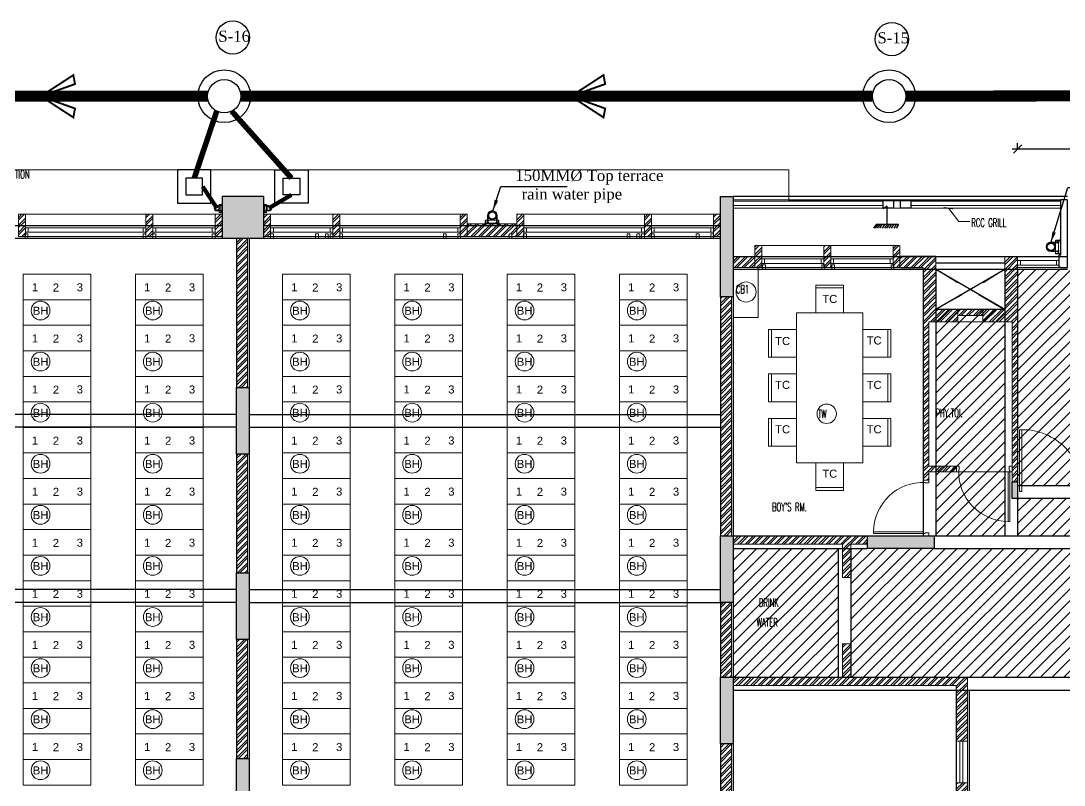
# Model space of a CAD drawing. Header units: inches. Extents: x 5899882 to 5988838, y -468923 to -96891.
# Drawn here: x 5949986 to 5968772, y -110657 to -96891 of the extents above; entities that cross this region are included whole.
import ezdxf

# ---------------------------------------------------------------- set-up
doc = ezdxf.new("R2010")
doc.units = ezdxf.units.IN
doc.header["$MEASUREMENT"] = 0
doc.linetypes.add('CONTINOUS', pattern=[0])
doc.layers.get('Defpoints').update_dxf_attribs({"color": 8})
for name, color, linetype in [('0 - SLC- 900mmx 450mm Drainage chamber FOR ETP', 200, 'Continuous'), ('0 slc Rwp sloape', 7, 'Continuous'), ('0 slc Sewage flow', 3, 'Continuous'), ('0- SLC ARCH LAYOUT', 7, 'Continuous'), ('0-SLC RCC GR. FLOOR', 7, 'Continuous'), ('0-SLC- Waste water down take', 6, 'Continuous'), ('0-SLC-100 MM Soil Ex.hor.line', 190, 'Continuous'), ('0-SLC-100mm Soil Pipe', 190, 'Continuous'), ('0-SLC-75MM EX. WASTE PIPE', 6, 'Continuous'), ('0-SLC-DRAINAGE CHAMBER', 1, 'Continuous'), ('0-SLC-DRAINAGE LINE FOR ETP', 1, 'CONTINOUS'), ('0-SLC-Gully trap chamber', 4, 'Continuous'), ('Beam1', 30, 'Continuous'), ('colaum1', 42, 'Continuous'), ('P-TEXT', 7, 'Continuous'), ('rwp', 5, 'Continuous')]:
    doc.layers.add(name, color=color, linetype=linetype)
for name, color, linetype, lineweight in [('0-SLC-CLAMPS', 7, 'Continuous', 9), ('ARCL-HATCH-B', 8, 'Continuous', 5), ('ARLC-COL', 8, 'Continuous', 30), ('ARLC-DIM0', 8, 'Continuous', 5), ('ARLC-DIM1', 8, 'Continuous', 5), ('ARLC-DOOR-W', 8, 'Continuous', 5), ('ARLC-ELE0', 8, 'Continuous', 9), ('ARLC-FUR (NOMN)', 8, 'Continuous', 9), ('ARLC-FURN', 8, 'Continuous', 9), ('ARLC-GAS BURNER', 8, 'Continuous', 5), ('ARLC-GRILL', 8, 'Continuous', 9), ('ARLC-HATCH-C', 8, 'Continuous', 5), ('ARLC-RCC', 8, 'Continuous', 25), ('ARLC-TEXT0', 8, 'Continuous', 20), ('ARLC-WALL', 8, 'Continuous', 15), ('SL- Drainage Line', 30, 'Continuous', 30)]:
    doc.layers.add(name, color=color, linetype=linetype, lineweight=lineweight)
doc.styles.add('ARIAL', font='tahoma.ttf')
doc.styles.add('RS', font='simplex8.shx', dxfattribs={"width": 0.6, "height": 150})
doc.styles.get("Standard").update_dxf_attribs({"font": 'arial.ttf'})
doc.styles.add('swis cn bt', font='swissc.ttf')
doc.dimstyles.new('DIM 100', dxfattribs={"dimscale": 100, "dimtxt": 1.5, "dimasz": 1.2, "dimexe": 1.5, "dimexo": 1.5, "dimgap": 0.4, "dimtad": 0, "dimdec": 0, "dimzin": 9, "dimdsep": 46, "dimtxsty": 'ARIAL', "dimblk": 'ARCHTICK', "dimblk1": 'ARCHTICK', "dimblk2": 'ARCHTICK', "dimcen": 2.5, "dimdle": 0.5, "dimclrd": 1, "dimclre": 251, "dimclrt": 4, "dimadec": 1, "dimazin": 0, "dimtfac": 1, "dimtdec": 0, "dimtmove": 2, "dimatfit": 3, "dimldrblk": 'ARCHTICK', "dimfxl": 1, "dimtzin": 0, "dimlwd": 5, "dimlwe": 5, "dimarcsym": 0})
doc.dimstyles.new('SLC', dxfattribs={"dimtxt": 200, "dimasz": 150, "dimexe": 100, "dimexo": 0, "dimgap": 50, "dimtad": 1, "dimdec": 0, "dimrnd": 5, "dimzin": 1, "dimdsep": 46, "dimtxsty": 'swis cn bt', "dimblk": 'OBLIQUE', "dimcen": 60, "dimdle": 100, "dimclrd": 256, "dimclre": 256, "dimclrt": 256, "dimazin": 0, "dimtfac": 1, "dimtdec": 0, "dimtofl": 0, "dimtmove": 0, "dimatfit": 3, "dimfxl": 0.18, "dimtolj": 1, "dimtzin": 0, "dimarcsym": 0})
doc.dimstyles.get("Standard").update_dxf_attribs({"dimtxt": 200, "dimasz": 200, "dimexe": 0.18, "dimexo": 0.0625, "dimgap": 0.09, "dimtad": 0, "dimdec": 0, "dimrnd": 5, "dimzin": 0, "dimdsep": 46, "dimtxsty": 'Standard', "dimblk": 'OBLIQUE', "dimcen": 0.09, "dimadec": 0, "dimazin": 0, "dimtfac": 1, "dimtdec": 0, "dimtofl": 0, "dimtmove": 0, "dimatfit": 3, "dimfxl": 1, "dimtolj": 1, "dimtzin": 0, "dimarcsym": 0})
pattern_1 = [(45, (-209270.8, 35205.72), (-106.06602, 106.06602), [])]
pattern_2 = [(45, (-5944591.39, 107027.8), (-66.2912607, 66.2912607), []), (45, (-5944547.2, 107027.8), (-66.2912607, 66.2912607), [])]

# ---------------------------------------------------------------- blocks, each defined once
blk = doc.blocks.new('A$C3F525F3E')
at = {"layer": 'colaum1', "ltscale": 0.1}
for points in [[(8425, 6960), (8425, 6210), (9175, 6210), (9175, 6960)], [(17400, 6171), (17400, 5150), (17600, 5150), (17630, 5150), (17630, 5611), (17630, 5811), (17630, 6960), (17400, 6960), (17400, 6571)], [(8685, 2320), (8685, 3520), (8915, 3520), (8915, 2320)], [(17400, -350), (17400, 850), (17600, 850), (17630, 850), (17630, 681), (17630, 531), (17630, -350), (17600, -350)], [(20050, 850), (21250, 850), (21250, 650), (21250, 620), (21081, 620), (20931, 620), (20050, 620), (20050, 650)], [(8685, -1020), (8685, 180), (8915, 180), (8915, -1020)], [(17400, -2900), (17400, -1700), (17600, -1700), (17630, -1700), (17630, -2900), (17600, -2900)], [(8685, -4360), (8685, -3160), (8915, -3160), (8915, -4360)]]:
    blk.add_hatch(color=256, dxfattribs=at).paths.add_polyline_path(points)
at = {"layer": 'colaum1'}
h = blk.add_hatch(dxfattribs=at)
h.set_pattern_fill('ANSI31', color=0, scale=1200)
h.set_pattern_definition(pattern_1)
h.paths.add_polyline_path([(28050, 4548), (28050, 4780), (28050, 5650), (24400, 5650), (23650, 5650), (22750, 5650), (22750, 1750), (24633, 1750), (25095, 1750), (28050, 1750)])
h.paths.add_polyline_path([(26388, 1718), (27162, 1718), (27162, 2027), (26388, 2027)], flags=9)
h.paths.add_polyline_path([(23044, 1718), (23818, 1718), (23818, 2027), (23044, 2027)], flags=9)
h = blk.add_hatch(dxfattribs=at)
h.set_pattern_fill('ANSI31', color=0, scale=1200)
h.set_pattern_definition(pattern_1)
h.paths.add_polyline_path([(21280, 4930), (22520, 4930), (22520, 850), (21280, 850)])
h.paths.add_polyline_path([(19750, 620), (24095, 620), (24095, -1700), (19750, -1700)])
h.paths.add_polyline_path([(17630, 620), (19520, 620), (19520, -1700), (17630, -1700)])
h.paths.add_polyline_path([(24325, 100), (31695, 100), (31695, -2620), (24325, -2620)])
h.paths.add_polyline_path([(24325, 1520), (26565, 1520), (26565, 330), (24325, 330)])
h.paths.add_polyline_path([(28050, 330), (28050, 1520), (26795, 1520), (26795, 330)])
h = blk.add_hatch(dxfattribs=at)
h.set_pattern_fill('ANSI31', color=256, scale=1200)
h.set_pattern_definition(pattern_1)
h.paths.add_polyline_path([(22750, 1520), (24095, 1520), (24095, 850), (22750, 850)])
at = {"layer": 'colaum1', "ltscale": 0.1}
h = blk.add_hatch(color=256, dxfattribs=at)
h.paths.add_polyline_path([(24745, -20250), (24745, -19350), (25045, -19350), (25045, -20250)])
h.paths.add_polyline_path([(17160, 454), (17160, -1179), (19406, -1179), (19406, 454)], flags=24)
at = {"layer": 'Beam1'}
for p, q in [((23650, 6960), (17630, 6960)), ((20404, 6788), (20329, 6738)), ((20404, 6457), (20404, 6788)), ((200, 6440), (8425, 6440)), ((9175, 6440), (17400, 6440)), ((20201, 6457), (20158, 6392)), ((20231, 6457), (20188, 6392)), ((20607, 6457), (20201, 6457)), ((20267, 6457), (20224, 6392)), ((20307, 6457), (20264, 6392)), ((20307, 6457), (20264, 6392)), ((20354, 6457), (20311, 6392)), ((20398, 6457), (20355, 6392)), ((20432, 6457), (20389, 6392)), ((20475, 6457), (20432, 6392)), ((20518, 6457), (20475, 6392)), ((20562, 6457), (20519, 6392)), ((20607, 6457), (20564, 6392)), ((200, 6210), (8425, 6210)), ((8685, 6210), (8685, 3520)), ((8915, 6210), (8915, 3520)), ((9175, 6210), (17400, 6210)), ((17630, 5880), (23650, 5880)), ((17630, 5650), (23650, 5650)), ((21280, 5650), (22520, 4930)), ((21280, 4930), (22520, 5650)), ((8685, 3035), (200, 3035)), ((8915, 3035), (17400, 3035)), ((8685, 2805), (200, 2805)), ((8915, 2805), (17400, 2805)), ((8685, 2320), (8685, 180)), ((8915, 2320), (8915, 180)), ((21250, 850), (24095, 850)), ((21250, 620), (24095, 620)), ((8685, -120), (200, -120)), ((8915, -120), (17400, -120)), ((8685, -350), (200, -350)), ((8915, -350), (17400, -350)), ((8685, -1020), (8685, -3160)), ((8915, -1020), (8915, -3160))]:
    blk.add_line(p, q, dxfattribs=at)
at = {"layer": 'Beam1', "ltscale": 0.1}
for p, q in [((17630, 5880), (18032, 5880)), ((21280, 5880), (20648, 5880)), ((17630, 5650), (18032, 5650)), ((21050, 5650), (20648, 5650)), ((21050, 5650), (21050, 850)), ((21280, 5650), (21280, 850)), ((21280, 5650), (21280, 4930)), ((22520, 5650), (22520, 850)), ((22750, 5650), (22750, 850)), ((17400, 5150), (17400, 850)), ((17630, 5150), (17630, 850)), ((21280, 4930), (22520, 4930)), ((24095, 1750), (22750, 1750)), ((24095, 1520), (22750, 1520)), ((17630, 850), (20050, 850)), ((17630, 620), (20050, 620)), ((19520, 620), (19520, -1700)), ((19750, 620), (19750, -1700)), ((17400, -350), (17400, -1700)), ((17630, -350), (17630, -1700)), ((17630, -350), (17630, -1700)), ((17630, -1700), (24095, -1700)), ((17630, -1930), (24095, -1930)), ((21645, -1930), (21645, -7020)), ((21875, -1930), (21875, -7020)), ((17400, -2900), (17400, -6050)), ((17630, -2900), (17630, -6050))]:
    blk.add_line(p, q, dxfattribs=at)
at = {"layer": 'colaum1'}
for points in [[(8425, 6210), (9175, 6210), (9175, 6960), (8425, 6960)], [(17400, 6960), (17630, 6960), (17630, 5150), (17400, 5150)], [(8915, 3520), (8915, 2320), (8685, 2320), (8685, 3520)], [(17630, 850), (17630, -350), (17400, -350), (17400, 850)], [(21250, 620), (20050, 620), (20050, 850), (21250, 850)], [(8915, 180), (8915, -1020), (8685, -1020), (8685, 180)], [(17630, -1700), (17630, -2900), (17400, -2900), (17400, -1700)], [(8915, -3160), (8915, -4360), (8685, -4360), (8685, -3160)]]:
    blk.add_lwpolyline(points, close=True, dxfattribs=at)
blk = doc.blocks.new('an80')
for points in [[(-46, 0), (-46, 66), (-51, 66), (-51, 76), (-35, 76), (-35, 66), (-40, 66), (-40, 0)], [(46, 0), (46, 66), (51, 66), (51, 76), (35, 76), (35, 66), (40, 66), (40, 0)]]:
    blk.add_lwpolyline(points)
for radius in [46, 40]:
    blk.add_arc((0, 0), radius, 180, 360)
blk = doc.blocks.new('80mm')
at = {"layer": '0-SLC- Waste water down take', "const_width": 5}
blk.add_lwpolyline([(-37.5, 0, 1), (37.5, 0, 1)], format="xyb", close=True, dxfattribs=at)
at = {"layer": '0-SLC- Waste water down take'}
for radius in [40, 35]:
    blk.add_circle((0, 0), radius, dxfattribs=at)
blk = doc.blocks.new('DSF')
at = {"layer": '0-SLC-CLAMPS'}
for points in [[(1498.45, 220.321), (1498.447, 220.321, -0.414214), (1498.442, 220.327), (1498.442, 220.327), (1498.461, 220.327), (1498.461, 220.274, -0.414214), (1498.456, 220.279), (1498.456, 220.316, 0.414214)], [(1498.604, 220.321), (1498.608, 220.321, 0.414214), (1498.613, 220.327), (1498.613, 220.327), (1498.593, 220.327), (1498.593, 220.274, 0.414214), (1498.599, 220.279), (1498.599, 220.316, -0.414214)]]:
    blk.add_lwpolyline(points, format="xyb", close=True, dxfattribs=at)
blk.add_lwpolyline([(1498.593, 220.306), (1498.461, 220.306), (1498.461, 220.274), (1498.593, 220.274)], close=True, dxfattribs=at)
at = {"layer": '0-SLC- Waste water down take', "lineweight": 0, "ltscale": 12, "xscale": 0.0010714285714286, "yscale": 0.0010714285714286, "zscale": 0.0010714285714286}
blk.add_blockref('80mm', (1498.524, 220.234), dxfattribs=at)
at = {"layer": '0-SLC-CLAMPS', "xscale": 0.0010714285714286, "yscale": 0.0010714285714286, "zscale": 0.0010714285714286}
blk.add_blockref('an80', (1498.524, 220.234), dxfattribs=at)
blk = doc.blocks.new('_OBLIQUE')
at = {"color": 0, "linetype": 'ByBlock'}
blk.add_line((-0.5, -0.5), (0.5, 0.5), dxfattribs=at)
blk = doc.blocks.new('176')
at = {"layer": '0-SLC-CLAMPS', "elevation": 0}
for points in [[(-109, 77), (-109, 80, 0.414214), (-114, 85), (-114, 85), (-114, 66), (-61, 66, 0.414214), (-66, 71), (-103, 71, -0.414214)], [(-109, -76), (-109, -79, -0.414214), (-114, -85), (-114, -85), (-114, -65), (-61, -65, -0.414214), (-66, -70), (-103, -70, 0.414214)]]:
    blk.add_lwpolyline(points, format="xyb", close=True, dxfattribs=at)
blk.add_lwpolyline([(-93, 66), (-93, -65), (-61, -65), (-61, 66)], close=True, dxfattribs=at)
at = {"layer": 'rwp', "color": 5, "const_width": 5.36, "elevation": 0}
blk.add_lwpolyline([(-13, -42, 1), (-13, 38, 1)], format="xyb", close=True, dxfattribs=at)
at = {"layer": 'rwp', "color": 5}
for radius in [42.9, 37.5]:
    blk.add_circle((-13, -2, 0), radius, dxfattribs=at)
at = {"layer": '0-SLC-CLAMPS', "color": 6, "xscale": 1.0714285714286, "yscale": 1.0714285714286, "zscale": 1.0714285714286, "rotation": 90}
blk.add_blockref('an80', (-13, -2, 0), dxfattribs=at)
blk = doc.blocks.new('bb4')
at = {"layer": 'ARLC-FUR (NOMN)'}
blk.add_circle((5946603, -112567), 169, dxfattribs=at)
at = {"layer": 'ARLC-FURN'}
blk.add_lwpolyline([(5947511, -112833), (5947511, -111913), (5946291, -111913), (5946291, -112833)], close=True, dxfattribs=at)
blk.add_lwpolyline([(5946291, -112373), (5947511, -112373)], dxfattribs=at)
for s, p in [('1', (5946447, -112221)), ('2', (5946824, -112225)), ('3', (5947254, -112221))]:
    blk.add_text(s, height=145).set_placement(p)
at = {"layer": 'ARLC-FUR (NOMN)'}
blk.add_text('BH', height=145.4, dxfattribs=at).set_placement((5946463, -112643))
blk = doc.blocks.new('hjmh')
at = {"layer": 'ARLC-DOOR-W', "ltscale": 0.1}
for p, q in [((5668.312, -1072.854), (5667.201, -1072.854)), ((5667.201, -1072.854), (5667.201, -1072.894)), ((5667.201, -1072.894), (5668.312, -1072.894)), ((5668.312, -1072.894), (5668.312, -1072.854))]:
    blk.add_line(p, q, dxfattribs=at)
blk.add_arc((5668.299, -1072.899), 1.098, 179.7169, 271.8564, dxfattribs=at)
blk = doc.blocks.new('_ArchTick')
at = {"color": 0, "linetype": 'ByBlock', "const_width": 0.15}
blk.add_lwpolyline([(-0.5, -0.5), (0.5, 0.5)], dxfattribs=at)
blk = doc.blocks.new('dfg2154')
at = {"layer": 'ARLC-FURN'}
blk.add_line((5964549, -129277), (5965049, -129277), dxfattribs=at)
blk.add_lwpolyline([(5964549, -129329), (5965049, -129329), (5965049, -128829), (5964549, -128829)], close=True, dxfattribs=at)
blk = doc.blocks.new('A$7E4A171028834E')
at = {"layer": 'ARLC-FURN', "ltscale": 0.1}
blk.add_lwpolyline([(500, 1700), (500, 500), (3200, 500), (3200, 1700), (500, 1700)], dxfattribs=at)
at = {"layer": 'ARLC-GAS BURNER', "xscale": -1}
for p, rotation in [((-5963749, -127129), 180), ((-5962949, -127129), 180), ((-5962149, -127129), 180), ((-125629, 5965899), 90)]:
    blk.add_blockref('dfg2154', p, dxfattribs=dict(at, rotation=rotation))
at = {"layer": 'ARLC-GAS BURNER', "rotation": 270}
blk.add_blockref('dfg2154', (129329, 5965899), dxfattribs=at)
at = {"layer": 'ARLC-GAS BURNER'}
for p in [(-5963749, 129329), (-5962949, 129329), (-5962149, 129329)]:
    blk.add_blockref('dfg2154', p, dxfattribs=at)
at = {"layer": 'ARLC-FUR (NOMN)'}
for p in [(1070, 1765), (1870, 1765), (2670, 1765), (322, 967), (3470, 967), (1080, 117), (1870, 117), (2670, 117)]:
    blk.add_text('TC', height=145.4, rotation=90, dxfattribs=at).set_placement(p)
blk = doc.blocks.new('A$C53221778')
at = {"layer": '0-SLC-Gully trap chamber'}
for points in [[(-0.3, 0.3), (0.3, 0.3), (0.3, -0.3), (-0.3, -0.3)], [(-0.15, 0.15), (0.15, 0.15), (0.15, -0.15), (-0.15, -0.15)]]:
    blk.add_lwpolyline(points, close=True, dxfattribs=at)
blk = doc.blocks.new('2549')
at = {"layer": 'SL- Drainage Line', "color": 3, "lineweight": 0, "const_width": 0.0343}
for points in [[(0, 0), (-0.586, 0.381), (-0.616, 0.22), (0, 0)], [(0, 0), (-0.586, -0.381), (-0.616, -0.22), (0, 0)]]:
    blk.add_lwpolyline(points, dxfattribs=at)
blk = doc.blocks.new('DDDDDDDDDDDD')
at = {"layer": '0-SLC-DRAINAGE CHAMBER', "color": 20}
for radius in [475, 300]:
    blk.add_circle((0, 0), radius, dxfattribs=at)
blk = doc.blocks.new('*D790')
at = {"layer": '0-SLC-DRAINAGE LINE FOR ETP', "lineweight": -2}
for p, q in [((5967934, -99197), (5967934, -99097)), ((5974784, -99197), (5974784, -99097)), ((5967834, -99197), (5974884, -99197))]:
    blk.add_line(p, q, dxfattribs=at)
at = {"layer": 'Defpoints', "color": 0}
for p in [(5974784, -99197), (5967934, -105194), (5974784, -105194)]:
    blk.add_point(p, dxfattribs=at)
at = {"layer": '0-SLC-DRAINAGE LINE FOR ETP', "lineweight": -2, "xscale": 150, "yscale": 150, "zscale": 150, "rotation": 180}
blk.add_blockref('_OBLIQUE', (5967934, -99197), dxfattribs=at)
at = {"layer": '0-SLC-DRAINAGE LINE FOR ETP', "lineweight": -2, "xscale": 150, "yscale": 150, "zscale": 150}
blk.add_blockref('_OBLIQUE', (5974784, -99197), dxfattribs=at)
at = {"layer": '0-SLC-DRAINAGE LINE FOR ETP', "insert": (5971359, -99045), "char_height": 200, "attachment_point": 5, "style": 'swis cn bt'}
blk.add_mtext('\\A1;6850', dxfattribs=at)
blk = doc.blocks.new('gr.floor')
at = {"layer": 'ARCL-HATCH-B'}
h = blk.add_hatch(dxfattribs=at)
h.set_pattern_fill('ANSI32', color=256, scale=250)
h.set_pattern_definition(pattern_2)
h.paths.add_polyline_path([(4885, 6640), (4760, 6640), (4760, 6240), (4880, 6240), (4880, 6290)])
h = blk.add_hatch(dxfattribs=at)
h.set_pattern_fill('ANSI32', color=256, scale=250)
h.set_pattern_definition(pattern_2)
h.paths.add_polyline_path([(7180, 6640), (7055, 6640), (7055, 6290), (7055, 6290), (7055, 6240), (7180, 6240), (7180, 6315), (7180, 6315), (7180, 6395)])
h = blk.add_hatch(dxfattribs=at)
h.set_pattern_fill('ANSI32', color=256, scale=250)
h.set_pattern_definition(pattern_2)
h.paths.add_polyline_path([(8300, 6640), (8300, 6290), (8300, 6290), (8300, 6240), (8425, 6240), (8425, 6640)])
h = blk.add_hatch(dxfattribs=at)
h.set_pattern_fill('ANSI32', color=256, scale=250)
h.set_pattern_definition(pattern_2)
h.paths.add_polyline_path([(9300, 6640), (9175, 6640), (9175, 6240), (9300, 6240), (9300, 6315), (9300, 6315), (9300, 6395)])
h = blk.add_hatch(dxfattribs=at)
h.set_pattern_fill('ANSI32', color=256, scale=250)
h.set_pattern_definition(pattern_2)
h.paths.add_polyline_path([(10545, 6640), (10420, 6640), (10420, 6395), (10420, 6395), (10420, 6315), (10420, 6290), (10420, 6290), (10420, 6240), (10545, 6240), (10545, 6315), (10545, 6315), (10545, 6395)])
h = blk.add_hatch(dxfattribs=at)
h.set_pattern_fill('ANSI32', color=256, scale=250)
h.set_pattern_definition(pattern_2)
h.paths.add_polyline_path([(12840, 6640), (12715, 6640), (12715, 6290), (12720, 6290), (12720, 6240), (12840, 6240)])
h = blk.add_hatch(dxfattribs=at)
h.set_pattern_fill('ANSI32', color=256, scale=250)
h.set_pattern_definition(pattern_2)
h.paths.add_polyline_path([(13860, 6640), (13735, 6640), (13735, 6240), (13855, 6240), (13855, 6290)])
h = blk.add_hatch(dxfattribs=at)
h.set_pattern_fill('ANSI32', color=256, scale=250)
h.set_pattern_definition(pattern_2)
h.paths.add_polyline_path([(16155, 6640), (16030, 6640), (16030, 6240), (16155, 6240), (16155, 6315), (16155, 6315), (16155, 6395)])
h = blk.add_hatch(dxfattribs=at)
h.set_pattern_fill('ANSI32', color=256, scale=250)
h.set_pattern_definition(pattern_2)
h.paths.add_polyline_path([(17275, 6640), (17275, 6240), (17400, 6240), (17400, 6640)])
h = blk.add_hatch(dxfattribs=at)
h.set_pattern_fill('ANSI32', color=256, scale=250)
h.set_pattern_definition(pattern_2)
h.paths.add_polyline_path([(13735, 6470), (12840, 6470), (12840, 6240), (13595, 6240), (13595, 6290), (13645, 6290), (13645, 6240), (13735, 6240)])
h = blk.add_hatch(dxfattribs=at)
h.set_pattern_fill('ANSI32', color=256, scale=250)
h.set_pattern_definition(pattern_2)
h.paths.add_polyline_path([(8885, 6210), (8685, 6210), (8685, 3520), (8885, 3520)])
h = blk.add_hatch(dxfattribs=at)
h.set_pattern_fill('ANSI32', color=256, scale=250)
h.set_pattern_definition(pattern_2)
h.paths.add_polyline_path([(18142, 6080), (18017, 6080), (18017, 5680), (18142, 5680), (18142, 5755), (18142, 5755), (18142, 5835)])
h = blk.add_hatch(dxfattribs=at)
h.set_pattern_fill('ANSI32', color=256, scale=250)
h.set_pattern_definition(pattern_2)
h.paths.add_polyline_path([(19387, 6080), (19262, 6080), (19262, 5730), (19277, 5730), (19277, 5680), (19387, 5680), (19387, 5680), (19387, 5755), (19387, 5755), (19387, 5835)])
h = blk.add_hatch(dxfattribs=at)
h.set_pattern_fill('ANSI32', color=256, scale=250)
h.set_pattern_definition(pattern_2)
h.paths.add_polyline_path([(20632, 6080), (20507, 6080), (20507, 5730), (20522, 5730), (20522, 5680), (20632, 5680)])
h = blk.add_hatch(dxfattribs=at)
h.set_pattern_fill('ANSI32', color=256, scale=250)
h.set_pattern_definition(pattern_2)
h.paths.add_polyline_path([(18017, 5880), (17630, 5880), (17630, 5680), (18017, 5680)])
h = blk.add_hatch(dxfattribs=at)
h.set_pattern_fill('ANSI32', color=256, scale=250)
h.set_pattern_definition(pattern_2)
h.paths.add_polyline_path([(20632, 5880), (20632, 5680), (21050, 5680), (21050, 1850), (21150, 1850), (21150, 2000), (21650, 2000), (21650, 2100), (21150, 2100), (21150, 4700), (21675, 4700), (21675, 4815), (22125, 4815), (22125, 4700), (22650, 4700), (22650, 1820), (22750, 1820), (22750, 2950), (22750, 3450), (22750, 5880), (22520, 5880), (22520, 4930), (21280, 4930), (21280, 5880)])
h = blk.add_hatch(dxfattribs=at)
h.set_pattern_fill('ANSI32', color=256, scale=250)
h.set_pattern_definition(pattern_2)
h.paths.add_polyline_path([(22750, 5880), (22520, 5880), (22520, 4930), (22125, 4930), (22125, 4700), (22650, 4700), (22650, 1820), (22750, 1820), (22750, 2950), (22750, 2950), (22750, 3450)])
h = blk.add_hatch(dxfattribs=at)
h.set_pattern_fill('ANSI32', color=256, scale=250)
h.set_pattern_definition(pattern_2)
h.paths.add_polyline_path([(17600, 5150), (17400, 5150), (17400, 850), (17600, 850)])
h = blk.add_hatch(dxfattribs=at)
h.set_pattern_fill('ANSI32', color=256, scale=250)
h.set_pattern_definition(pattern_2)
h.paths.add_polyline_path([(8885, 2320), (8685, 2320), (8685, 180), (8885, 180)])
h = blk.add_hatch(dxfattribs=at)
h.set_pattern_fill('ANSI32', color=256, scale=250)
h.set_pattern_definition(pattern_2)
h.paths.add_polyline_path([(20050, 850), (17630, 850), (17630, 700), (19600, 700), (19600, 100), (19750, 100), (19750, 700), (20050, 700)])
h = blk.add_hatch(dxfattribs=at)
h.set_pattern_fill('ANSI32', color=256, scale=250)
h.set_pattern_definition(pattern_2)
h.paths.add_polyline_path([(17600, -350), (17400, -350), (17400, -1700), (17600, -1700)])
h = blk.add_hatch(dxfattribs=at)
h.set_pattern_fill('ANSI32', color=256, scale=250)
h.set_pattern_definition(pattern_2)
h.paths.add_polyline_path([(8885, -1020), (8685, -1020), (8685, -3160), (8885, -3160)])
h = blk.add_hatch(dxfattribs=at)
h.set_pattern_fill('ANSI32', color=256, scale=250)
h.set_pattern_definition(pattern_2)
h.paths.add_polyline_path([(21845, -1700), (19750, -1700), (19750, -1100), (19600, -1100), (19600, -1700), (18350, -1700), (17630, -1700), (17630, -1850), (21645, -1850), (21645, -2850), (21845, -2850)])
h = blk.add_hatch(dxfattribs=at)
h.set_pattern_fill('ANSI32', color=256, scale=250)
h.set_pattern_definition(pattern_2)
h.paths.add_polyline_path([(17600, -2900), (17400, -2900), (17400, -5550), (17400, -5550), (17400, -6050), (17600, -6050)])
h = blk.add_hatch(dxfattribs=at)
h.set_pattern_fill('ANSI32', color=256, scale=250)
h.set_pattern_definition(pattern_2)
h.paths.add_polyline_path([(21845, -3600), (21645, -3600), (21645, -6950), (21845, -6950)])
at = {"layer": 'ARLC-HATCH-C', "ltscale": 0.1}
for points in [[(8425, 6960), (8425, 6210), (9175, 6210), (9175, 6960)], [(17400, 6161), (17400, 5140), (17600, 5140), (17630, 5140), (17630, 5601), (17630, 5801), (17630, 6950), (17400, 6950), (17400, 6561)], [(8685, 2320), (8685, 3520), (8915, 3520), (8915, 2320)], [(22750, 1820), (22650, 1820), (22650, 1520), (22750, 1520)], [(17400, -350), (17400, 850), (17600, 850), (17630, 850), (17630, 681), (17630, 531), (17630, -350), (17600, -350)], [(20050, 850), (21250, 850), (21250, 650), (21250, 620), (21081, 620), (20931, 620), (20050, 620), (20050, 650)], [(8685, -1020), (8685, 180), (8915, 180), (8915, -1020)], [(17400, -2900), (17400, -1700), (17600, -1700), (17630, -1700), (17630, -2900), (17600, -2900)], [(8685, -4360), (8685, -3160), (8915, -3160), (8915, -4360)]]:
    blk.add_hatch(color=256, dxfattribs=at).paths.add_polyline_path(points)
h = blk.add_hatch(color=256, dxfattribs=at)
h.paths.add_polyline_path([(24745, -20250), (24745, -19350), (25045, -19350), (25045, -20250)])
h.paths.add_polyline_path([(17160, 454), (17160, -1179), (19406, -1179), (19406, 454)], flags=24)
at = {"layer": 'ARLC-COL'}
for points in [[(8425, 6210), (9175, 6210), (9175, 6960), (8425, 6960)], [(17400, 6960), (17630, 6960), (17630, 5150), (17400, 5150)], [(8915, 3520), (8915, 2320), (8685, 2320), (8685, 3520)], [(22650, 1520), (22650, 1820), (22750, 1820), (22750, 1520)], [(17630, 850), (17630, -350), (17400, -350), (17400, 850)], [(21250, 620), (20050, 620), (20050, 850), (21250, 850)], [(8915, 180), (8915, -1020), (8685, -1020), (8685, 180)], [(17630, -1700), (17630, -2900), (17400, -2900), (17400, -1700)], [(8915, -3160), (8915, -4360), (8685, -4360), (8685, -3160)]]:
    blk.add_lwpolyline(points, close=True, dxfattribs=at)
for points in [[(23525, 5680), (23650, 5680), (23650, 6900), (23525, 6900), (23525, 5910)], [(23525, 5680), (23500, 5680), (23500, 5910), (23525, 5910)]]:
    blk.add_lwpolyline(points, dxfattribs=at)
at = {"layer": 'ARLC-DIM0'}
for p, q in [((21280, 5880), (22520, 5880)), ((21280, 5880), (22520, 5880)), ((21280, 5764), (22520, 5764)), ((21280, 5757), (22520, 5757)), ((21280, 5650), (22520, 5650)), ((21280, 5650), (21672, 5406)), ((21280, 5650), (22520, 5650)), ((21280, 5650), (21672, 5406)), ((22128, 5406), (22520, 5650)), ((22128, 5406), (22520, 5650)), ((21280, 4930), (21749, 5188)), ((21280, 4930), (21749, 5188)), ((22051, 5188), (22498, 4930)), ((22051, 5188), (22520, 4930))]:
    blk.add_line(p, q, dxfattribs=at)
for points in [[(4930, 6290), (4880, 6290), (4880, 6210), (4930, 6210)], [(4930, 6290), (4880, 6290), (4880, 6210), (4930, 6210)], [(7055, 6290), (7005, 6290), (7005, 6210), (7055, 6210)], [(7055, 6290), (7005, 6290), (7005, 6210), (7055, 6210)], [(7230, 6290), (7180, 6290), (7180, 6210), (7230, 6210)], [(7230, 6290), (7180, 6290), (7180, 6210), (7230, 6210)], [(8300, 6290), (8250, 6290), (8250, 6210), (8300, 6210)], [(8300, 6290), (8250, 6290), (8250, 6210), (8300, 6210)], [(9350, 6290), (9300, 6290), (9300, 6210), (9350, 6210)], [(10160, 6290), (10110, 6290), (10110, 6210), (10160, 6210)], [(10335, 6290), (10285, 6290), (10285, 6210), (10335, 6210)], [(10420, 6290), (10370, 6290), (10370, 6210), (10420, 6210)], [(10595, 6290), (10545, 6290), (10545, 6210), (10595, 6210)], [(12460, 6290), (12410, 6290), (12410, 6210), (12460, 6210)], [(12720, 6290), (12670, 6290), (12670, 6210), (12720, 6210)], [(13645, 6290), (13595, 6290), (13595, 6210), (13645, 6210)], [(13905, 6290), (13855, 6290), (13855, 6210), (13905, 6210)], [(15770, 6290), (15720, 6290), (15720, 6210), (15770, 6210)], [(15945, 6290), (15895, 6290), (15895, 6210), (15945, 6210)], [(16030, 6290), (15980, 6290), (15980, 6210), (16030, 6210)], [(16205, 6290), (16155, 6290), (16155, 6210), (16205, 6210)], [(17015, 6290), (16965, 6290), (16965, 6210), (17015, 6210)], [(17275, 6290), (17225, 6290), (17225, 6210), (17275, 6210)], [(18208, 5730), (18158, 5730), (18158, 5650), (18208, 5650)], [(18208, 5730), (18158, 5730), (18158, 5650), (18208, 5650)], [(19277, 5730), (19227, 5730), (19227, 5650), (19277, 5650)], [(19277, 5730), (19227, 5730), (19227, 5650), (19277, 5650)], [(19453, 5730), (19403, 5730), (19403, 5650), (19453, 5650)], [(19453, 5730), (19403, 5730), (19403, 5650), (19453, 5650)], [(20522, 5730), (20472, 5730), (20472, 5650), (20522, 5650)], [(20522, 5730), (20472, 5730), (20472, 5650), (20522, 5650)]]:
    blk.add_lwpolyline(points, close=True, dxfattribs=at)
at = {"layer": 'ARLC-DOOR-W'}
for p, q in [((22125, 4700), (22125, 4930)), ((21675, 4815), (22125, 4815)), ((21675, 4700), (22125, 4700)), ((22582, 2000), (22582, 1107)), ((22611, 2000), (22582, 2000)), ((22611, 1107), (22611, 2000)), ((22582, 1107), (22611, 1107)), ((21050, 918), (20157, 918)), ((20157, 918), (20157, 889)), ((20157, 889), (21050, 889)), ((21050, 889), (21050, 918)), ((21709, -2850), (21709, -3600)), ((21761, -2850), (21761, -3600))]:
    blk.add_line(p, q, dxfattribs=at)
at = {"layer": 'ARLC-DOOR-W', "ltscale": 0.5}
for p, q in [((21650, 2000), (21650, 2100)), ((21697, 2100), (21650, 2100)), ((21697, 2100), (21700, 2097)), ((21700, 2097), (21700, 2037)), ((22603, 2100), (22600, 2097)), ((22600, 2097), (22600, 2029)), ((22603, 2100), (22650, 2100)), ((22650, 2000), (22650, 2100)), ((21689, 2000), (21650, 2000)), ((21689, 2037), (21689, 2000)), ((21700, 2037), (21689, 2037)), ((21689, 2000), (22582, 2000)), ((22600, 2029), (22611, 2029)), ((22611, 2029), (22611, 2000)), ((22611, 2000), (22650, 2000)), ((21050, 1850), (21150, 1850)), ((21050, 1811), (21050, 1850)), ((21050, 1811), (21050, 918)), ((21087, 1811), (21050, 1811)), ((21087, 1800), (21087, 1811)), ((21147, 1800), (21087, 1800)), ((21150, 1803), (21147, 1800)), ((21150, 1803), (21150, 1850)), ((21050, 889), (21050, 850)), ((21079, 889), (21050, 889)), ((21050, 850), (21150, 850)), ((21079, 900), (21079, 889)), ((21147, 900), (21079, 900)), ((21150, 897), (21147, 900)), ((21150, 897), (21150, 850))]:
    blk.add_line(p, q, dxfattribs=at)
at = {"layer": 'ARLC-DOOR-W'}
for points in [[(4935, 6395), (4885, 6395), (4885, 6315), (4935, 6315)], [(7005, 6315), (7005, 6395), (4935, 6395), (4935, 6315)], [(7055, 6395), (7005, 6395), (7005, 6315), (7055, 6315)], [(7230, 6395), (7180, 6395), (7180, 6315), (7230, 6315)], [(8250, 6315), (8250, 6395), (7230, 6395), (7230, 6315)], [(8300, 6395), (8250, 6395), (8250, 6315), (8300, 6315)], [(9350, 6395), (9300, 6395), (9300, 6315), (9350, 6315)], [(10370, 6315), (10370, 6395), (9350, 6395), (9350, 6315)], [(10420, 6395), (10370, 6395), (10370, 6315), (10420, 6315)], [(10595, 6395), (10545, 6395), (10545, 6315), (10595, 6315)], [(12670, 6315), (12670, 6395), (10595, 6395), (10595, 6315)], [(12715, 6395), (12670, 6395), (12670, 6315), (12715, 6315)], [(13910, 6395), (13860, 6395), (13860, 6315), (13910, 6315)], [(15980, 6315), (15980, 6395), (13910, 6395), (13910, 6315)], [(16030, 6395), (15980, 6395), (15980, 6315), (16030, 6315)], [(16205, 6395), (16155, 6395), (16155, 6315), (16205, 6315)], [(17225, 6315), (17225, 6395), (16205, 6395), (16205, 6315)], [(17275, 6395), (17225, 6395), (17225, 6315), (17275, 6315)], [(18193, 5835), (18142, 5835), (18142, 5755), (18193, 5755)], [(19212, 5755), (19212, 5835), (18193, 5835), (18193, 5755)], [(19262, 5835), (19212, 5835), (19212, 5755), (19262, 5755)], [(19438, 5835), (19387, 5835), (19387, 5755), (19438, 5755)], [(20457, 5755), (20457, 5835), (19438, 5835), (19438, 5755)], [(20507, 5835), (20457, 5835), (20457, 5755), (20507, 5755)], [(22800, 5805), (22750, 5805), (22750, 5725), (22800, 5725)], [(23450, 5725), (23450, 5805), (22800, 5805), (22800, 5725)], [(23500, 5805), (23450, 5805), (23450, 5725), (23500, 5725)], [(21645, -2850), (21845, -2850), (21845, -3600), (21645, -3600)]]:
    blk.add_lwpolyline(points, close=True, dxfattribs=at)
for centre, start, end in [((22582, 2000), 177.6405, 270), ((21050, 918), 87.6405, 180)]:
    blk.add_arc(centre, 893, start, end, dxfattribs=at)
at = {"layer": 'ARLC-ELE0'}
for p, q in [((-1030, 7440), (18630, 7440)), ((18630, 6880), (23525, 6880)), ((20330, 6900), (20330, 6750)), ((20640, 6900), (20515, 6900)), ((20515, 6900), (20515, 6750)), ((20640, 6900), (20640, 6750)), ((20825, 6900), (20825, 6750)), ((4885, 6640), (7055, 6640)), ((7180, 6640), (8300, 6640)), ((9300, 6640), (10420, 6640)), ((10545, 6640), (12715, 6640)), ((13860, 6640), (16030, 6640)), ((16155, 6640), (17275, 6640)), ((20640, 6750), (20515, 6750)), ((4885, 6240), (7055, 6240)), ((7180, 6240), (8300, 6240)), ((9300, 6240), (10420, 6240)), ((10545, 6240), (12715, 6240)), ((13860, 6240), (16030, 6240)), ((16155, 6240), (17275, 6240)), ((18142, 6080), (19262, 6080)), ((19387, 6080), (20507, 6080)), ((22750, 5880), (23500, 5880)), ((18142, 5680), (19262, 5680)), ((19387, 5680), (20507, 5680)), ((23500, 5680), (22750, 5680))]:
    blk.add_line(p, q, dxfattribs=at)
at = {"layer": 'ARLC-ELE0', "ltscale": 0.5}
for p, q in [((21280, 4930), (21728, 5190)), ((22072, 5190), (22520, 4930))]:
    blk.add_line(p, q, dxfattribs=at)
at = {"layer": 'ARLC-ELE0'}
blk.add_lwpolyline([(18630, 7440), (18630, 6880)], dxfattribs=at)
at = {"layer": 'ARLC-FUR (NOMN)'}
for centre, radius in [((17861, 5239), 181), ((19313, 3046), 174)]:
    blk.add_circle(centre, radius, dxfattribs=at)
at = {"layer": 'ARLC-FURN'}
blk.add_lwpolyline([(17630, 4780), (17630, 5680), (18080, 5680), (18080, 4780)], close=True, dxfattribs=at)
at = {"layer": 'ARLC-GRILL'}
for p, q in [((20330, 6900), (17630, 6900)), ((20330, 6875), (17630, 6875)), ((20330, 6800), (17630, 6800)), ((23525, 6900), (20825, 6900)), ((23525, 6875), (20825, 6875)), ((23525, 6800), (20825, 6800)), ((20330, 6750), (17630, 6750)), ((23525, 6750), (20825, 6750))]:
    blk.add_line(p, q, dxfattribs=at)
at = {"layer": 'ARLC-RCC'}
for points in [[(20330, 6900), (20515, 6900), (20515, 6750), (20330, 6750)], [(20640, 6900), (20825, 6900), (20825, 6750), (20640, 6750)]]:
    blk.add_lwpolyline(points, close=True, dxfattribs=at)
at = {"layer": 'ARLC-WALL', "ltscale": 0.005}
for p, q in [((4885, 6440), (7055, 6440)), ((7180, 6440), (8300, 6440)), ((9300, 6440), (10420, 6440)), ((10545, 6440), (12715, 6440)), ((13860, 6440), (16030, 6440)), ((16155, 6440), (17275, 6440)), ((18142, 5880), (19262, 5880)), ((19387, 5880), (20507, 5880))]:
    blk.add_line(p, q, dxfattribs=at)
at = {"layer": 'ARLC-WALL'}
for p, q in [((13735, 6470), (12840, 6470)), ((8685, 6210), (8685, 3520)), ((8885, 6210), (8885, 3520)), ((13735, 6240), (12840, 6240)), ((22520, 5880), (22750, 5880)), ((8685, 2320), (8685, 180)), ((8885, 2320), (8885, 180)), ((8685, -1020), (8685, -3160)), ((8885, -1020), (8885, -3160))]:
    blk.add_line(p, q, dxfattribs=at)
at = {"layer": 'ARLC-WALL', "ltscale": 0.1}
for p, q in [((17630, 5880), (18017, 5880)), ((21280, 5880), (20632, 5880)), ((21280, 5880), (21280, 4930)), ((22520, 5880), (22520, 4930)), ((22750, 5880), (22750, 1820)), ((17630, 5680), (18017, 5680)), ((21050, 5680), (20632, 5680)), ((21050, 5680), (21050, 1850)), ((17400, 5150), (17400, 850)), ((17600, 5150), (17600, 850)), ((21280, 4930), (22520, 4930)), ((21675, 4700), (21675, 4930)), ((21675, 4930), (21675, 4700)), ((21150, 4700), (21675, 4700)), ((21150, 4700), (21150, 2100)), ((22125, 4700), (22650, 4700)), ((22650, 1820), (22650, 4700)), ((21150, 2100), (21650, 2100)), ((21650, 2000), (21650, 2100)), ((21150, 2000), (21150, 1850)), ((21150, 2000), (21650, 2000)), ((21050, 1850), (21150, 1850)), ((17630, 850), (20050, 850)), ((17630, 700), (19600, 700)), ((19600, 700), (19600, 100)), ((19750, 700), (20050, 700)), ((19750, 700), (19750, 100)), ((19750, 100), (19600, 100)), ((17400, -350), (17400, -1700)), ((17600, -350), (17600, -1700)), ((19750, -1100), (19600, -1100)), ((19600, -1100), (19600, -1700)), ((19750, -1100), (19750, -1700)), ((17630, -1700), (18350, -1700)), ((17630, -1850), (21645, -1850)), ((18350, -1700), (19600, -1700)), ((19750, -1700), (21845, -1700)), ((21645, -1850), (21645, -2850)), ((21845, -1700), (21845, -2850)), ((17400, -2900), (17400, -6050)), ((17600, -2900), (17600, -6050)), ((21645, -2850), (21845, -2850)), ((21645, -3600), (21645, -6950)), ((21645, -3600), (21845, -3600)), ((21845, -3600), (21845, -6950))]:
    blk.add_line(p, q, dxfattribs=at)
at = {"layer": 'ARLC-WALL'}
for points in [[(4885, 6640), (4885, 6240), (4760, 6240), (4760, 6640)], [(7180, 6640), (7180, 6240), (7055, 6240), (7055, 6640)], [(8425, 6640), (8425, 6240), (8300, 6240), (8300, 6640)], [(9300, 6640), (9300, 6240), (9175, 6240), (9175, 6640)], [(10545, 6640), (10545, 6240), (10420, 6240), (10420, 6640)], [(12840, 6640), (12840, 6240), (12715, 6240), (12715, 6640)], [(13860, 6640), (13860, 6240), (13735, 6240), (13735, 6640)], [(16155, 6640), (16155, 6240), (16030, 6240), (16030, 6640)], [(17400, 6640), (17400, 6240), (17275, 6240), (17275, 6640)], [(18142, 6080), (18142, 5680), (18017, 5680), (18017, 6080)], [(19387, 6080), (19387, 5680), (19262, 5680), (19262, 6080)], [(20632, 6080), (20632, 5680), (20507, 5680), (20507, 6080)]]:
    blk.add_lwpolyline(points, close=True, dxfattribs=at)
at = {"layer": 'ARLC-DIM1'}
for p in [(-5941446, 117473), (-5939426, 117473), (-5936776, 117473), (-5934756, 117473), (-5932731, 117473), (-5930711, 117473), (-5941446, 116553), (-5939426, 116553), (-5936776, 116553), (-5934756, 116553), (-5932731, 116553), (-5930711, 116553), (-5941446, 115633), (-5939426, 115633), (-5936776, 115633), (-5934756, 115633), (-5932731, 115633), (-5930711, 115633), (-5941446, 114713), (-5939426, 114713), (-5936776, 114713), (-5934756, 114713), (-5932731, 114713), (-5930711, 114713), (-5941446, 113793), (-5939426, 113793), (-5936776, 113793), (-5934756, 113793), (-5932731, 113793), (-5930711, 113793), (-5941446, 112873), (-5939426, 112873), (-5936776, 112873), (-5934756, 112873), (-5932731, 112873), (-5930711, 112873), (-5941446, 111953), (-5939426, 111953), (-5936776, 111953), (-5934756, 111953), (-5932731, 111953), (-5930711, 111953), (-5941446, 111033), (-5939426, 111033), (-5936776, 111033), (-5934756, 111033), (-5932731, 111033), (-5930711, 111033), (-5941446, 110113), (-5939426, 110113), (-5936776, 110113), (-5934756, 110113), (-5932731, 110113), (-5930711, 110113), (-5941446, 109193), (-5939426, 109193), (-5936776, 109193), (-5934756, 109193), (-5932731, 109193), (-5930711, 109193)]:
    blk.add_blockref('bb4', p, dxfattribs=at)
at = {"layer": 'ARLC-DIM1', "rotation": 270}
blk.add_blockref('A$7E4A171028834E', (18266, 5364), dxfattribs=at)
at = {"layer": 'ARLC-DOOR-W', "ltscale": 0.1, "xscale": -1000, "yscale": 1000, "zscale": 1000, "rotation": 90}
blk.add_blockref('hjmh', (-1050068, 5669961), dxfattribs=at)
at = {"layer": 'ARLC-FUR (NOMN)', "style": 'RS', "width": 0.6}
for s, p in [('CB1', (17677, 5215)), ('TW', (19156, 2969))]:
    blk.add_text(s, height=150, dxfattribs=at).set_placement(p)
at = {"layer": 'ARLC-TEXT0', "style": 'RS', "width": 0.6}
for s, p in [('LINE SHOWING PLINTH PROTECTION', (2850, 7283)), ('RCC GRILL', (21917, 6412)), ('PHY.TOI.', (21272, 2986)), ("BOY'S RM.", (18329, 1292)), ('DRINK', (18093, -430)), ('WATER', (18053, -787))]:
    blk.add_text(s, height=150, dxfattribs=at).set_placement(p)
at = {"layer": 'ARLC-TEXT0', "ltscale": 0.1}
blk.add_leader([(21503, 6750), (21692, 6507), (21887, 6507)], dimstyle='DIM 100', dxfattribs=at)

msp = doc.modelspace()

# ---------------------------------------------------------------- linework, layer by layer
at = {"layer": '0-SLC-DRAINAGE CHAMBER', "color": 20}
for centre in [(5953800.8, -97191.2), (5965669.2, -97220.5)]:
    msp.add_circle(centre, 300, dxfattribs=at)
at = {"layer": '0-SLC-DRAINAGE LINE FOR ETP', "color": 1, "linetype": 'ByBlock', "lineweight": 30, "ltscale": 0.3, "const_width": 200}
for points in [[(5945917.2, -98249.4), (5953348.9, -98249.4)], [(5953948.9, -98249.4), (5965318.9, -98249.4)], [(5965918.9, -98249.4), (5975988.6, -98224.9)]]:
    msp.add_lwpolyline(points, dxfattribs=at)

# ---------------------------------------------------------------- block references
at = {"layer": '0 - SLC- 900mmx 450mm Drainage chamber FOR ETP'}
for p in [(5953648.9, -98249.4), (5965618.9, -98249.4)]:
    msp.add_blockref('DDDDDDDDDDDD', p, dxfattribs=at)
at = {"layer": '0 slc Sewage flow', "xscale": 1000, "yscale": 1000, "zscale": 1000, "rotation": 180}
for p in [(5950345.3, -98249.4), (5959891.4, -98249.4)]:
    msp.add_blockref('2549', p, dxfattribs=at)
at = {"layer": '0- SLC ARCH LAYOUT'}
msp.add_blockref('gr.floor', (5945183.9, -107014.5), dxfattribs=at)

# ---------------------------------------------------------------- texts
at = {"layer": '0-SLC-DRAINAGE CHAMBER', "color": 0, "char_height": 200, "attachment_point": 1, "rotation": 0.00671}
for s, insert in [('{\\fTimes New Roman|b0|i0|c0|p18;S-16}', (5953541.9, -97067.1)), ('{\\fTimes New Roman|b0|i0|c0|p18;S-15}', (5965410.3, -97096.4))]:
    msp.add_mtext(s, dxfattribs=dict(at, insert=insert))

# ---------------------------------------------------------------- next in the draw order: linework, layer by layer
at = {"layer": '0-SLC-100 MM Soil Ex.hor.line', "const_width": 100}
for points in [[(5953108.9, -99724.5), (5953513, -98516.9)], [(5954858.9, -99724.5), (5953783.3, -98517.6)]]:
    msp.add_lwpolyline(points, dxfattribs=at)
at = {"layer": '0-SLC-75MM EX. WASTE PIPE', "const_width": 75}
for points in [[(5953516.7, -100266.1), (5953258.9, -99874.5)], [(5954858.9, -100024.5), (5954451.1, -100266.1)]]:
    msp.add_lwpolyline(points, dxfattribs=at)

# ---------------------------------------------------------------- next in the draw order: block references
at = {"layer": '0-SLC RCC GR. FLOOR', "color": 1}
msp.add_blockref('A$C3F525F3E', (5945183.9, -107014.5), dxfattribs=at)
at = {"layer": '0-SLC-100mm Soil Pipe', "color": 30, "yscale": 1000, "zscale": 1000}
for p, xscale, rotation in [((5733282.2, 1398258), 1000, 270), ((6174685.5, 1398258), -1000, 90)]:
    msp.add_blockref('DSF', p, dxfattribs=dict(at, xscale=xscale, rotation=rotation))
at = {"layer": '0-SLC-Gully trap chamber', "extrusion": (0, 0, -1), "yscale": 1000, "zscale": -1000}
for p, xscale in [((-5953108.9, -99874.5), 1000), ((-5954858.9, -99874.5), -1000)]:
    msp.add_blockref('A$C53221778', p, dxfattribs=dict(at, xscale=xscale))
at = {"layer": 'rwp', "color": 5, "xscale": 1.744186046511625, "yscale": 1.744186046511625, "zscale": 1.744186046511625}
for p, rotation in [((5958472.1, -100375.6, 0), 89.99999999999999), ((5968511.1, -100965.5, 0), 180)]:
    msp.add_blockref('176', p, dxfattribs=dict(at, rotation=rotation))

# ---------------------------------------------------------------- next in the draw order: texts
at = {"layer": 'P-TEXT', "color": 7, "insert": (5958882.5, -99874.5), "char_height": 200, "width": 3434.546, "attachment_point": 4, "rotation": 360}
msp.add_mtext('\\pi7.1136;{\\fTimes New Roman|b0|i0|c0|p18;\\C3;150MMØ Top terrace\\P\\pi43.542; rain water pipe }', dxfattribs=at)

# ---------------------------------------------------------------- next in the draw order: dimensions: what is measured, and where the dimension line sits
at = {"layer": '0-SLC-DRAINAGE LINE FOR ETP', "color": 1}
dim = msp.add_linear_dim(base=(5974783.9, -99197.3), p1=(5967933.9, -105194.5), p2=(5974783.9, -105194.5), dimstyle='SLC', override={"dimfxlon": 1}, dxfattribs=at)
dim.commit()
dim.dimension.update_dxf_attribs({"geometry": '*D790', "text_midpoint": (5971358.9, -99044.6)})

# ---------------------------------------------------------------- next in the draw order: leaders
at = {"layer": '0 slc Rwp sloape', "color": 2}
for points in [[(5958486.4, -100312.1), (5958628.9, -99874.5), (5959822.3, -99874.5)], [(5968532.9, -100887.2), (5968841.3, -99894.8), (5970034.6, -99894.8)]]:
    msp.add_leader(points, dimstyle='Standard', override={"dimasz": 200, "dimclrd": 3, "dimfxl": 0.18}, dxfattribs=at)

doc.saveas('drawing.dxf')
